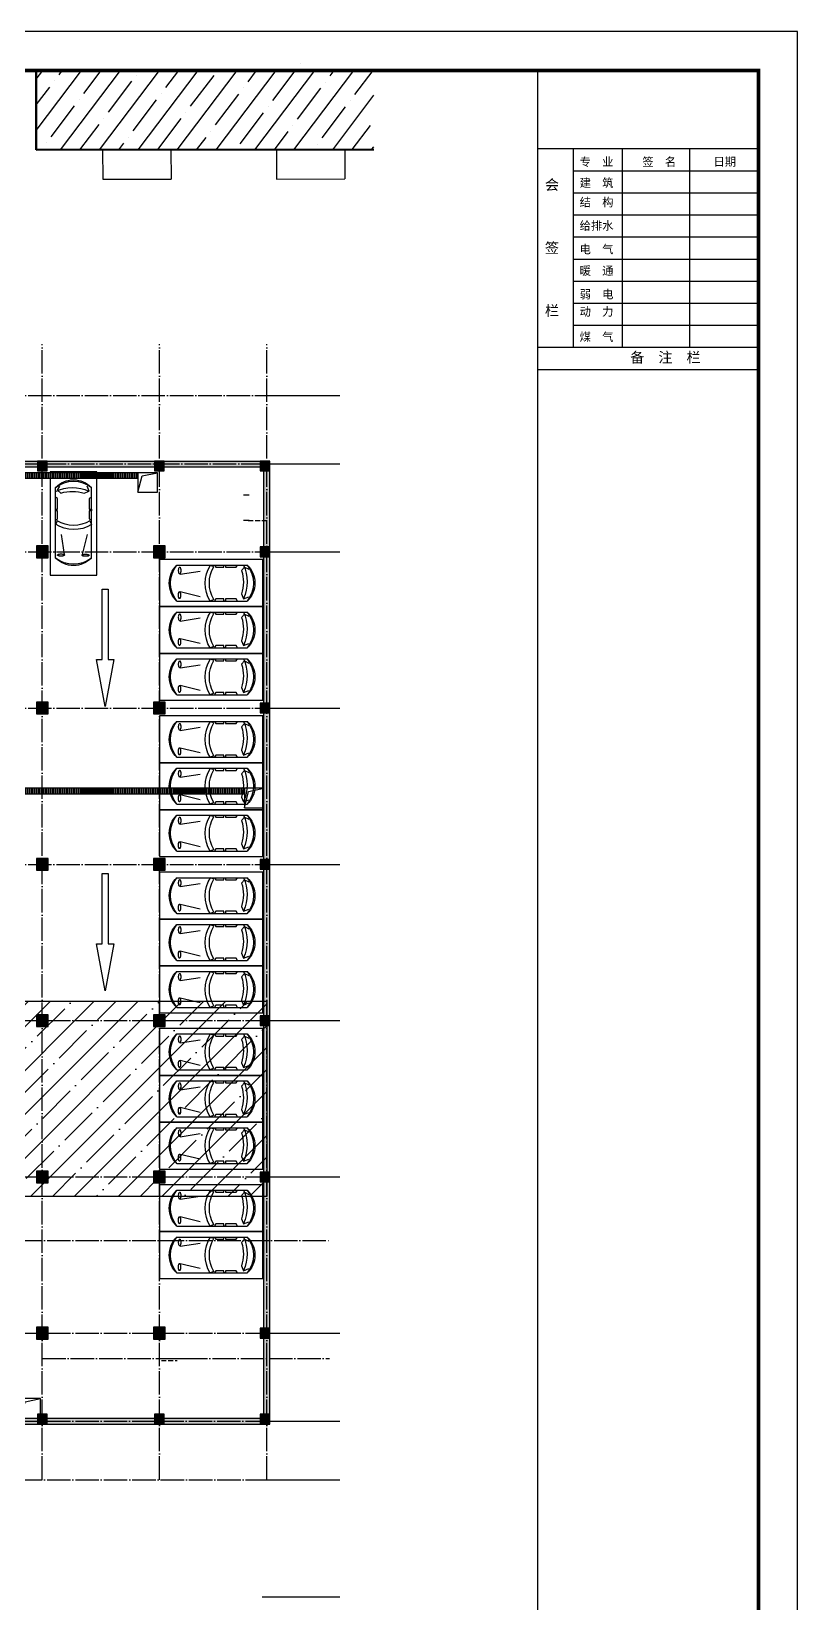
# Model space of a CAD drawing. Extents: x 1922674 to 2277828, y 3052116 to 4032933.
# Drawn here: x 2238592 to 2277828, y 3524327 to 3604810 of the extents above; entities that cross this region are included whole.
import ezdxf
from ezdxf.enums import TextEntityAlignment as Align

# ---------------------------------------------------------------- set-up
doc = ezdxf.new("R2010")
doc.units = 0
doc.header["$LTSCALE"] = 2
doc.linetypes.add('DASH', pattern=[0.35, 0.25, -0.1])
doc.linetypes.add('DOTE', pattern=[2.42, 2, -0.2, 0.02, -0.2])
doc.layers.get('0').update_dxf_attribs({"linetype": 'CONTINUOUS'})
for name, color, linetype in [('1建筑内墙', 4, 'CONTINUOUS'), ('AXIS', 3, 'CONTINUOUS'), ('DOTE', 1, 'DOTE'), ('HANDRAIL', 3, 'CONTINUOUS'), ('PUB_TITLE', 4, 'CONTINUOUS'), ('S_E_STAIR', 4, 'CONTINUOUS'), ('WINDOW', 4, 'CONTINUOUS'), ('填充', 251, 'CONTINUOUS'), ('墙__实线', 3, 'CONTINUOUS'), ('建筑群', 5, 'CONTINUOUS'), ('排水2', 252, 'CONTINUOUS'), ('柱', 2, 'CONTINUOUS'), ('细轮廓', 7, 'CONTINUOUS'), ('道路', 5, 'CONTINUOUS')]:
    doc.layers.add(name, color=color, linetype=linetype)
doc.layers.add('早期建筑轮廓线', color=7, linetype='CONTINUOUS', lineweight=60)
doc.styles.get("Standard").update_dxf_attribs({"font": 'simhei.ttf'})
doc.styles.add('STYLEN3', font='', dxfattribs={"width": 2, "height": 2.5})
doc.styles.get('STYLEN3').set_extended_font_data('楷体_GB2312')
pattern_1 = [(90, (0, 0), (-119.0625, 7e-15), []), (90, (39.69, 39.69), (-119.0625, 7e-15), [])]

# ---------------------------------------------------------------- blocks, each defined once
blk = doc.blocks.new('g1')
at = {"layer": '填充', "color": 4, "ltscale": 500}
for p, q in [((625508, 3584271), (627908, 3584271)), ((625508, 3578971), (625508, 3584271)), ((627908, 3584271), (627908, 3578971)), ((625790, 3583388), (625790, 3579779)), ((626249, 3583213), (626092, 3582185)), ((627404, 3582185), (627155, 3583213)), ((627627, 3583388), (627627, 3579779)), ((625868, 3581485), (625803, 3581660)), ((627548, 3581485), (627627, 3581671)), ((625790, 3581452), (625895, 3581387)), ((625895, 3580971), (625790, 3580971)), ((625790, 3580971), (625790, 3580884)), ((625790, 3580884), (625895, 3580884)), ((625895, 3581387), (625895, 3580971)), ((625895, 3580884), (625895, 3580337)), ((627509, 3581376), (627627, 3581452)), ((627509, 3580971), (627509, 3581376)), ((627627, 3580971), (627509, 3580971)), ((627509, 3580337), (627509, 3580884)), ((627509, 3580884), (627627, 3580884)), ((627627, 3580884), (627627, 3580971)), ((625895, 3580337), (625790, 3580271)), ((626065, 3580064), (625895, 3579922)), ((625895, 3579922), (626000, 3579703)), ((627260, 3580064), (627509, 3579965)), ((627509, 3579965), (627404, 3579703)), ((627627, 3580271), (627509, 3580337)), ((627908, 3578971), (625508, 3578971))]:
    blk.add_line(p, q, dxfattribs=at)
for centre, radius, start, end in [((626708, 3582478), 1293, 44.72195, 135.27805), ((626708, 3582217), 1488, 51.885, 128.115), ((625908, 3583235), 20.5, 126.48864, 180), ((625908, 3583235), 20.5, 180, 233.51136), ((625982, 3583134), 146, 107.03374, 126.48864), ((625982, 3583336), 146, 233.51136, 252.96626), ((626032, 3582971), 317, 97.23244, 107.03374), ((626032, 3583500), 317, 252.96626, 262.76756), ((626066, 3582708), 582, 90, 97.23244), ((626066, 3583762), 582, 262.76756, 270), ((626066, 3582708), 582, 82.76756, 90), ((626066, 3583762), 582, 270, 277.23244), ((626099, 3582971), 317, 72.96626, 82.76756), ((626099, 3583500), 317, 277.23244, 287.03374), ((626149, 3583134), 146, 53.51136, 72.96626), ((626149, 3583336), 146, 287.03374, 306.48864), ((626224, 3583235), 20.5, 0, 53.51136), ((626224, 3583235), 20.5, 306.48864, 0), ((627167, 3583246), 20.5, 126.48864, 180), ((627167, 3583246), 20.5, 180, 233.51136), ((627242, 3583145), 146, 107.03374, 126.48864), ((627242, 3583347), 146, 233.51136, 252.96626), ((627292, 3582981), 317, 97.23244, 107.03374), ((627292, 3583511), 317, 252.96626, 262.76756), ((627325, 3582719), 582, 90, 97.23244), ((627325, 3583773), 582, 262.76756, 270), ((627325, 3582719), 582, 82.76756, 90), ((627325, 3583773), 582, 270, 277.23244), ((627359, 3582981), 317, 72.96626, 82.76756), ((627359, 3583511), 317, 277.23244, 287.03374), ((627409, 3583145), 146, 53.51136, 72.96626), ((627409, 3583347), 146, 287.03374, 306.48864), ((627483, 3583246), 20.5, 360, 53.51136), ((627483, 3583246), 20.5, 306.48864, 0), ((626717, 3580226), 1708, 57.79102, 122.88648), ((626708, 3580065), 1650, 59.3925, 120.6075), ((626654, 3581773), 1995, 244.31325, 294.95712), ((626646, 3581926), 1951, 252.69377, 288.34853), ((626708, 3580653), 1268, 223.57202, 316.42798), ((626708, 3580900), 1449, 230.65713, 309.34287)]:
    blk.add_arc(centre, radius, start, end, dxfattribs=at)
at = {"layer": '填充', "color": 4, "ltscale": 500, "width": 0.8, "flags": 9}
for tag in ['YSIZE', 'XSIZE']:
    blk.add_attdef(tag, (625794, 3581628), '', height=0.5, rotation=270, dxfattribs=at)
blk = doc.blocks.new('a00')
at = {"layer": 'PUB_TITLE'}
for p, q in [((2363030, 4206231), (2363030, 4370431)), ((2374330, 4206231), (2374330, 4370431)), ((2363030, 4366431), (2374330, 4366431)), ((2364856, 4356260), (2364856, 4366431)), ((2367373, 4356260), (2367373, 4366431)), ((2370820, 4356260), (2370820, 4366431)), ((2364856, 4365300), (2374330, 4365300)), ((2364856, 4364170), (2374330, 4364170)), ((2364856, 4363040), (2374330, 4363040)), ((2364856, 4361910), (2374330, 4361910)), ((2364856, 4360780), (2374330, 4360780)), ((2364856, 4359650), (2374330, 4359650)), ((2364856, 4358520), (2374330, 4358520)), ((2364856, 4357390), (2374330, 4357390)), ((2363030, 4356260), (2374316, 4356260)), ((2363030, 4355130), (2374316, 4355130))]:
    blk.add_line(p, q, dxfattribs=at)
blk.add_lwpolyline([(2049330, 4204231), (2376330, 4204231), (2376330, 4372431), (2049330, 4372431)], close=True, dxfattribs=at)
at = {"layer": 'PUB_TITLE', "const_width": 200}
blk.add_lwpolyline([(2054330, 4206231), (2374330, 4206231), (2374330, 4370431), (2054330, 4370431)], close=True, dxfattribs=at)
at = {"layer": 'PUB_TITLE', "style": 'STYLEN3'}
for s, height, p in [('专  业', 423.8, (2366036, 4365768)), ('签  名', 423.8, (2369248, 4365768)), ('日期', 423.8, (2372604, 4365768)), ('会', 530, (2363753, 4364592)), ('建  筑', 423.8, (2366036, 4364691)), ('结  构', 423.8, (2366036, 4363697)), ('给排水', 423.8, (2366036, 4362496)), ('签', 530, (2363753, 4361371)), ('电  气', 423.8, (2366036, 4361291)), ('暖  通', 423.8, (2366036, 4360191)), ('弱  电', 423.8, (2366036, 4358985)), ('栏', 530, (2363753, 4358150)), ('动  力', 423.8, (2366036, 4358095)), ('煤  气', 423.8, (2366036, 4356805)), ('备  注  栏', 529.7, (2369563, 4355757))]:
    blk.add_text(s, height=height, dxfattribs=at).set_placement(p, align=Align.MIDDLE)

msp = doc.modelspace()

# ---------------------------------------------------------------- hatches: boundary and pattern name
at = {"layer": 'HANDRAIL', "ltscale": 500}
h = msp.add_hatch(dxfattribs=at)
h.set_pattern_fill('ANSI35', color=8, scale=500, style=0)
h.set_pattern_definition([(45, (0, 0), (-1122.532, 1122.532), []), (45, (1122.5, 0), (-1122.532, 1122.532), [1984.375, -396.875, 0, -396.875])])
h.paths.add_polyline_path([(2163149, 3555169), (2250649, 3555169), (2250649, 3545169), (2163149, 3545169)])
at = {"layer": '墙__实线'}
for points in [[(2238898, 3582819), (2233398, 3582819), (2233398, 3582519), (2238898, 3582519)], [(2244898, 3582819), (2239398, 3582819), (2239398, 3582519), (2244898, 3582519)], [(2250298, 3582819), (2245398, 3582819), (2245398, 3582519), (2250298, 3582519)], [(2250798, 3582319), (2250498, 3582319), (2250498, 3578419), (2250798, 3578419)], [(2250798, 3577919), (2250498, 3577919), (2250498, 3570419), (2250798, 3570419)], [(2250798, 3569919), (2250498, 3569919), (2250498, 3562419), (2250798, 3562419)], [(2250798, 3561919), (2250498, 3561919), (2250498, 3554419), (2250798, 3554419)], [(2250798, 3553919), (2250498, 3553919), (2250498, 3546419), (2250798, 3546419)], [(2250798, 3545919), (2250498, 3545919), (2250498, 3538419), (2250798, 3538419)], [(2250798, 3537919), (2250498, 3537919), (2250498, 3534019), (2250798, 3534019)], [(2238898, 3533819), (2233398, 3533819), (2233398, 3533519), (2238898, 3533519)], [(2244898, 3533819), (2239398, 3533819), (2239398, 3533519), (2244898, 3533519)], [(2250298, 3533819), (2245398, 3533819), (2245398, 3533519), (2250298, 3533519)]]:
    msp.add_hatch(color=94, dxfattribs=at).paths.add_polyline_path(points)
at = {"layer": '排水2'}
h = msp.add_hatch(dxfattribs=at)
h.set_pattern_fill('ANSI32', color=256, scale=25, angle=45, style=0)
h.set_pattern_definition(pattern_1)
h.paths.add_polyline_path([(2244049, 3581919), (2244049, 3582219), (2199649, 3582219), (2199649, 3581919)])
h = msp.add_hatch(dxfattribs=at)
h.set_pattern_fill('ANSI32', color=256, scale=25, angle=45, style=0)
h.set_pattern_definition(pattern_1)
h.paths.add_polyline_path([(2249499, 3566069), (2191749, 3566069), (2191749, 3565769), (2249499, 3565769)])

# ---------------------------------------------------------------- linework, layer by layer
at = {"color": 253, "ltscale": 500}
for p, q in [((2238836, 3602366), (2239172, 3602810)), ((2238839, 3599738), (2241163, 3602810)), ((2240006, 3602596), (2240168, 3602810)), ((2240078, 3598746), (2243154, 3602810)), ((2241272, 3601638), (2242158, 3602810)), ((2242070, 3598747), (2245144, 3602810)), ((2243974, 3602579), (2243974, 3602579)), ((2244062, 3598749), (2247135, 3602810)), ((2245480, 3601938), (2246140, 3602810)), ((2246054, 3598750), (2249126, 3602810)), ((2246746, 3600980), (2247943, 3602562)), ((2248046, 3598752), (2251117, 3602810)), ((2248183, 3602879), (2248183, 3602879)), ((2249688, 3602238), (2250121, 3602810)), ((2250038, 3598754), (2253107, 3602810)), ((2250954, 3601280), (2252151, 3602862)), ((2252030, 3598755), (2255098, 3602810)), ((2252391, 3603179), (2252391, 3603179)), ((2253896, 3602537), (2254103, 3602810)), ((2255162, 3601579), (2256094, 3602810)), ((2238838, 3601052), (2239527, 3601963)), ((2239766, 3602280), (2239766, 3602280)), ((2242538, 3600680), (2243735, 3602263)), ((2245240, 3601621), (2245240, 3601621)), ((2248012, 3600022), (2249209, 3601605)), ((2249449, 3601921), (2249449, 3601921)), ((2252220, 3600322), (2253417, 3601904)), ((2253657, 3602221), (2253657, 3602221)), ((2239595, 3599423), (2240793, 3601005)), ((2241032, 3601322), (2241032, 3601322)), ((2243804, 3599722), (2245001, 3601305)), ((2250714, 3600963), (2250714, 3600963)), ((2253486, 3599364), (2254683, 3600946)), ((2254022, 3598757), (2256129, 3601541)), ((2254923, 3601263), (2254923, 3601263)), ((2241074, 3598747), (2242059, 3600047)), ((2242298, 3600364), (2242298, 3600364)), ((2245069, 3598765), (2246267, 3600347)), ((2246506, 3600663), (2246506, 3600663)), ((2249278, 3599064), (2250475, 3600647)), ((2251980, 3600005), (2251980, 3600005)), ((2243564, 3599406), (2243564, 3599406)), ((2247050, 3598751), (2247533, 3599389)), ((2247772, 3599706), (2247772, 3599706)), ((2251034, 3598754), (2251741, 3599689)), ((2255018, 3598758), (2255949, 3599988)), ((2239082, 3598745), (2239116, 3598790)), ((2239356, 3599106), (2239356, 3599106)), ((2243066, 3598748), (2243325, 3599089)), ((2253246, 3599047), (2253246, 3599047)), ((2256014, 3598758), (2256129, 3598910))]:
    msp.add_line(p, q, dxfattribs=at)
at = {"layer": '1建筑内墙', "linetype": 'DASH', "ltscale": 500}
for p, q in [((2249699, 3579769), (2250649, 3579769)), ((2245249, 3536769), (2246049, 3536769))]:
    msp.add_line(p, q, dxfattribs=at)
at = {"layer": 'AXIS'}
for p, q in [((2250400, 3586169), (2254394, 3586169)), ((2250400, 3582669), (2254394, 3582669)), ((2250400, 3578169), (2254394, 3578169)), ((2250400, 3570169), (2254394, 3570169)), ((2250400, 3562169), (2254394, 3562169)), ((2250400, 3554169), (2254394, 3554169)), ((2250400, 3546169), (2254394, 3546169)), ((2250400, 3538169), (2254394, 3538169)), ((2245234, 3536869), (2247186, 3536869)), ((2250400, 3533669), (2254394, 3533669)), ((2250400, 3530669), (2254394, 3530669)), ((2250400, 3524669), (2254394, 3524669))]:
    msp.add_line(p, q, dxfattribs=at)
at = {"layer": 'DOTE', "ltscale": 300}
for p, q in [((2239149, 3530669), (2239149, 3588797)), ((2245149, 3530669), (2245149, 3588797)), ((2250649, 3530669), (2250649, 3588797)), ((2056924, 3586169), (2254113, 3586169)), ((2149149, 3582669), (2253863, 3582669)), ((2056924, 3578169), (2253863, 3578169)), ((2056924, 3570169), (2253863, 3570169)), ((2056924, 3562169), (2253863, 3562169)), ((2140663, 3554169), (2253863, 3554169)), ((2140663, 3546169), (2253863, 3546169)), ((2140663, 3542919), (2253863, 3542919)), ((2140663, 3538169), (2253863, 3538169)), ((2239149, 3536869), (2253863, 3536869)), ((2171149, 3533669), (2253863, 3533669)), ((2140663, 3530669), (2253863, 3530669))]:
    msp.add_line(p, q, dxfattribs=at)
at = {"layer": 'HANDRAIL', "color": 8, "ltscale": 500, "elevation": 0}
msp.add_lwpolyline([(2163149, 3555169), (2250649, 3555169), (2250649, 3545169), (2163149, 3545169)], close=True, dxfattribs=at)
at = {"layer": 'S_E_STAIR', "ltscale": 500}
for p, q in [((2249749, 3581069), (2249449, 3581069)), ((2249749, 3579769), (2249449, 3579769))]:
    msp.add_line(p, q, dxfattribs=at)
at = {"layer": 'WINDOW'}
for points in [[(2242519, 3576257), (2242519, 3572657), (2242819, 3572657), (2242369, 3570257), (2241919, 3572657), (2242219, 3572657), (2242219, 3576257)], [(2242519, 3561695), (2242519, 3558095), (2242819, 3558095), (2242369, 3555695), (2241919, 3558095), (2242219, 3558095), (2242219, 3561695)]]:
    msp.add_lwpolyline(points, close=True, dxfattribs=at)
at = {"layer": '墙__实线', "color": 94}
for p, q in [((2233398, 3582819), (2238898, 3582819)), ((2233398, 3582519), (2238898, 3582519)), ((2239398, 3582819), (2244898, 3582819)), ((2239398, 3582519), (2244898, 3582519)), ((2245398, 3582819), (2250298, 3582819)), ((2245398, 3582519), (2250298, 3582519)), ((2250498, 3578419), (2250498, 3582319)), ((2250798, 3578419), (2250798, 3582319)), ((2250498, 3570419), (2250498, 3577919)), ((2250798, 3570419), (2250798, 3577919)), ((2250498, 3562419), (2250498, 3569919)), ((2250798, 3562419), (2250798, 3569919)), ((2250498, 3554419), (2250498, 3561919)), ((2250798, 3554419), (2250798, 3561919)), ((2250498, 3546419), (2250498, 3553919)), ((2250798, 3546419), (2250798, 3553919)), ((2250498, 3538419), (2250498, 3545919)), ((2250798, 3538419), (2250798, 3545919)), ((2250498, 3534019), (2250498, 3537919)), ((2250798, 3534019), (2250798, 3537919)), ((2233398, 3533819), (2238898, 3533819)), ((2233398, 3533519), (2238898, 3533519)), ((2239398, 3533819), (2244898, 3533819)), ((2239398, 3533519), (2244898, 3533519)), ((2245398, 3533819), (2250298, 3533819)), ((2245398, 3533519), (2250298, 3533519))]:
    msp.add_line(p, q, dxfattribs=at)
at = {"layer": '建筑群', "color": 253, "elevation": 2254}
for points in [[(2238839, 3598745), (2238836, 3602810)], [(2242239, 3598747), (2238839, 3598745)], [(2242239, 3598747), (2254639, 3598757)], [(2256129, 3598759), (2254639, 3598757)]]:
    msp.add_lwpolyline(points, dxfattribs=at)
at = {"layer": '早期建筑轮廓线', "color": 253}
for p, q in [((2238839, 3598745, 2254), (2238836, 3602810, 2254)), ((2256129, 3598759, 2254), (2238839, 3598745, 2254))]:
    msp.add_line(p, q, dxfattribs=at)
at = {"layer": '柱'}
for p, q in [((2238898, 3582819), (2238898, 3582319)), ((2239398, 3582819), (2238898, 3582819)), ((2238898, 3582319), (2239398, 3582319)), ((2239398, 3582319), (2239398, 3582819)), ((2244898, 3582819), (2244898, 3582319)), ((2245398, 3582819), (2244898, 3582819)), ((2244898, 3582319), (2245398, 3582319)), ((2245398, 3582319), (2245398, 3582819)), ((2250298, 3582819), (2250298, 3582319)), ((2250798, 3582819), (2250298, 3582819)), ((2250298, 3582319), (2250798, 3582319)), ((2250798, 3582319), (2250798, 3582819)), ((2238848, 3578469), (2238848, 3577869)), ((2239448, 3578469), (2238848, 3578469)), ((2239448, 3577869), (2239448, 3578469)), ((2244848, 3578469), (2244848, 3577869)), ((2245448, 3578469), (2244848, 3578469)), ((2245448, 3577869), (2245448, 3578469)), ((2250298, 3578419), (2250298, 3577919)), ((2250798, 3578419), (2250298, 3578419)), ((2250798, 3577919), (2250798, 3578419)), ((2238848, 3577869), (2239448, 3577869)), ((2244848, 3577869), (2245448, 3577869)), ((2250298, 3577919), (2250798, 3577919)), ((2238848, 3570469), (2238848, 3569869)), ((2239448, 3570469), (2238848, 3570469)), ((2239448, 3569869), (2239448, 3570469)), ((2244848, 3570469), (2244848, 3569869)), ((2245448, 3570469), (2244848, 3570469)), ((2245448, 3569869), (2245448, 3570469)), ((2250298, 3570419), (2250298, 3569919)), ((2250798, 3570419), (2250298, 3570419)), ((2250798, 3569919), (2250798, 3570419)), ((2238848, 3569869), (2239448, 3569869)), ((2244848, 3569869), (2245448, 3569869)), ((2250298, 3569919), (2250798, 3569919)), ((2238848, 3562469), (2238848, 3561869)), ((2239448, 3562469), (2238848, 3562469)), ((2239448, 3561869), (2239448, 3562469)), ((2244848, 3562469), (2244848, 3561869)), ((2245448, 3562469), (2244848, 3562469)), ((2245448, 3561869), (2245448, 3562469)), ((2250298, 3562419), (2250298, 3561919)), ((2250798, 3562419), (2250298, 3562419)), ((2250798, 3561919), (2250798, 3562419)), ((2238848, 3561869), (2239448, 3561869)), ((2244848, 3561869), (2245448, 3561869)), ((2250298, 3561919), (2250798, 3561919)), ((2238848, 3554469), (2238848, 3553869)), ((2239448, 3554469), (2238848, 3554469)), ((2239448, 3553869), (2239448, 3554469)), ((2244848, 3554469), (2244848, 3553869)), ((2245448, 3554469), (2244848, 3554469)), ((2245448, 3553869), (2245448, 3554469)), ((2250298, 3554419), (2250298, 3553919)), ((2250798, 3554419), (2250298, 3554419)), ((2250798, 3553919), (2250798, 3554419)), ((2238848, 3553869), (2239448, 3553869)), ((2244848, 3553869), (2245448, 3553869)), ((2250298, 3553919), (2250798, 3553919)), ((2238848, 3546469), (2238848, 3545869)), ((2239448, 3546469), (2238848, 3546469)), ((2239448, 3545869), (2239448, 3546469)), ((2244848, 3546469), (2244848, 3545869)), ((2245448, 3546469), (2244848, 3546469)), ((2245448, 3545869), (2245448, 3546469)), ((2250298, 3546419), (2250298, 3545919)), ((2250798, 3546419), (2250298, 3546419)), ((2250798, 3545919), (2250798, 3546419)), ((2238848, 3545869), (2239448, 3545869)), ((2244848, 3545869), (2245448, 3545869)), ((2250298, 3545919), (2250798, 3545919)), ((2238848, 3538469), (2238848, 3537869)), ((2239448, 3538469), (2238848, 3538469)), ((2239448, 3537869), (2239448, 3538469)), ((2244848, 3538469), (2244848, 3537869)), ((2245448, 3538469), (2244848, 3538469)), ((2245448, 3537869), (2245448, 3538469)), ((2250298, 3538419), (2250298, 3537919)), ((2250798, 3538419), (2250298, 3538419)), ((2250798, 3537919), (2250798, 3538419)), ((2238848, 3537869), (2239448, 3537869)), ((2244848, 3537869), (2245448, 3537869)), ((2250298, 3537919), (2250798, 3537919)), ((2238898, 3534019), (2238898, 3533519)), ((2239398, 3534019), (2238898, 3534019)), ((2239398, 3533519), (2239398, 3534019)), ((2244898, 3534019), (2244898, 3533519)), ((2245398, 3534019), (2244898, 3534019)), ((2245398, 3533519), (2245398, 3534019)), ((2250298, 3534019), (2250298, 3533519)), ((2250798, 3534019), (2250298, 3534019)), ((2250798, 3533519), (2250798, 3534019)), ((2238898, 3533519), (2239398, 3533519)), ((2244898, 3533519), (2245398, 3533519)), ((2250298, 3533519), (2250798, 3533519))]:
    msp.add_line(p, q, dxfattribs=at)
for points in [[(2238898, 3582819), (2239398, 3582819), (2238898, 3582319), (2239398, 3582319)], [(2244898, 3582819), (2245398, 3582819), (2244898, 3582319), (2245398, 3582319)], [(2250298, 3582819), (2250798, 3582819), (2250298, 3582319), (2250798, 3582319)], [(2238848, 3578469), (2239448, 3578469), (2238848, 3577869), (2239448, 3577869)], [(2244848, 3578469), (2245448, 3578469), (2244848, 3577869), (2245448, 3577869)], [(2250298, 3578419), (2250798, 3578419), (2250298, 3577919), (2250798, 3577919)], [(2238848, 3570469), (2239448, 3570469), (2238848, 3569869), (2239448, 3569869)], [(2244848, 3570469), (2245448, 3570469), (2244848, 3569869), (2245448, 3569869)], [(2250298, 3570419), (2250798, 3570419), (2250298, 3569919), (2250798, 3569919)], [(2238848, 3562469), (2239448, 3562469), (2238848, 3561869), (2239448, 3561869)], [(2244848, 3562469), (2245448, 3562469), (2244848, 3561869), (2245448, 3561869)], [(2250298, 3562419), (2250798, 3562419), (2250298, 3561919), (2250798, 3561919)], [(2238848, 3554469), (2239448, 3554469), (2238848, 3553869), (2239448, 3553869)], [(2244848, 3554469), (2245448, 3554469), (2244848, 3553869), (2245448, 3553869)], [(2250298, 3554419), (2250798, 3554419), (2250298, 3553919), (2250798, 3553919)], [(2238848, 3546469), (2239448, 3546469), (2238848, 3545869), (2239448, 3545869)], [(2244848, 3546469), (2245448, 3546469), (2244848, 3545869), (2245448, 3545869)], [(2250298, 3546419), (2250798, 3546419), (2250298, 3545919), (2250798, 3545919)], [(2238848, 3538469), (2239448, 3538469), (2238848, 3537869), (2239448, 3537869)], [(2244848, 3538469), (2245448, 3538469), (2244848, 3537869), (2245448, 3537869)], [(2250298, 3538419), (2250798, 3538419), (2250298, 3537919), (2250798, 3537919)], [(2238898, 3534019), (2239398, 3534019), (2238898, 3533519), (2239398, 3533519)], [(2244898, 3534019), (2245398, 3534019), (2244898, 3533519), (2245398, 3533519)], [(2250298, 3534019), (2250798, 3534019), (2250298, 3533519), (2250798, 3533519)]]:
    msp.add_solid(points, dxfattribs=at)
at = {"layer": '细轮廓', "color": 253, "elevation": 2254}
for points in [[(2242239, 3598747), (2242241, 3597247)], [(2245739, 3598750), (2245741, 3597250)], [(2251139, 3598755), (2251141, 3597255)], [(2254639, 3598757), (2254641, 3597257)], [(2242241, 3597247), (2245741, 3597250)], [(2251141, 3597255), (2254641, 3597257)]]:
    msp.add_lwpolyline(points, dxfattribs=at)
at = {"layer": '道路', "color": 6, "ltscale": 500}
for p, q in [((2245049, 3582219), (2187249, 3582219)), ((2244049, 3581919), (2199649, 3581919)), ((2250499, 3566069), (2190749, 3566069)), ((2249499, 3565769), (2191749, 3565769))]:
    msp.add_line(p, q, dxfattribs=at)
for points in [[(2244049, 3581219), (2245049, 3581219), (2245049, 3582219), (2244049, 3582219)], [(2249499, 3565069), (2250499, 3565069), (2250499, 3566069), (2249499, 3566069)], [(2238049, 3533819), (2239049, 3533819), (2239049, 3534819), (2238049, 3534819)]]:
    msp.add_lwpolyline(points, close=True, dxfattribs=at)
at = {"layer": '道路', "color": 6, "ltscale": 500, "flags": 128}
for points in [[(2244049, 3581219), (2244264, 3582058), (2245049, 3582219)], [(2249499, 3565069), (2249714, 3565908), (2250499, 3566069)], [(2238049, 3533819), (2238264, 3534658), (2239049, 3534819)]]:
    msp.add_lwpolyline(points, dxfattribs=at)

# ---------------------------------------------------------------- block references
at = {"layer": '填充', "xscale": -1}
for p, rotation in [((1614039, 7161240), 180), ((5829420, 4203277), 90), ((5829420, 4200877), 90), ((5829420, 4198477), 90), ((5829420, 4195277), 90), ((5829420, 4192877), 90), ((5829420, 4190477), 90), ((5829420, 4187277), 90), ((5829420, 4184877), 90), ((5829420, 4182477), 90), ((5829420, 4179277), 90), ((5829420, 4176877), 90), ((5829420, 4174477), 90), ((5829420, 4171277), 90), ((5829420, 4168877), 90)]:
    msp.add_blockref('g1', p, dxfattribs=dict(at, rotation=rotation))
at = {"layer": '墙__实线'}
msp.add_blockref('a00', (-98503, -767620), dxfattribs=at)

doc.saveas('drawing.dxf')
